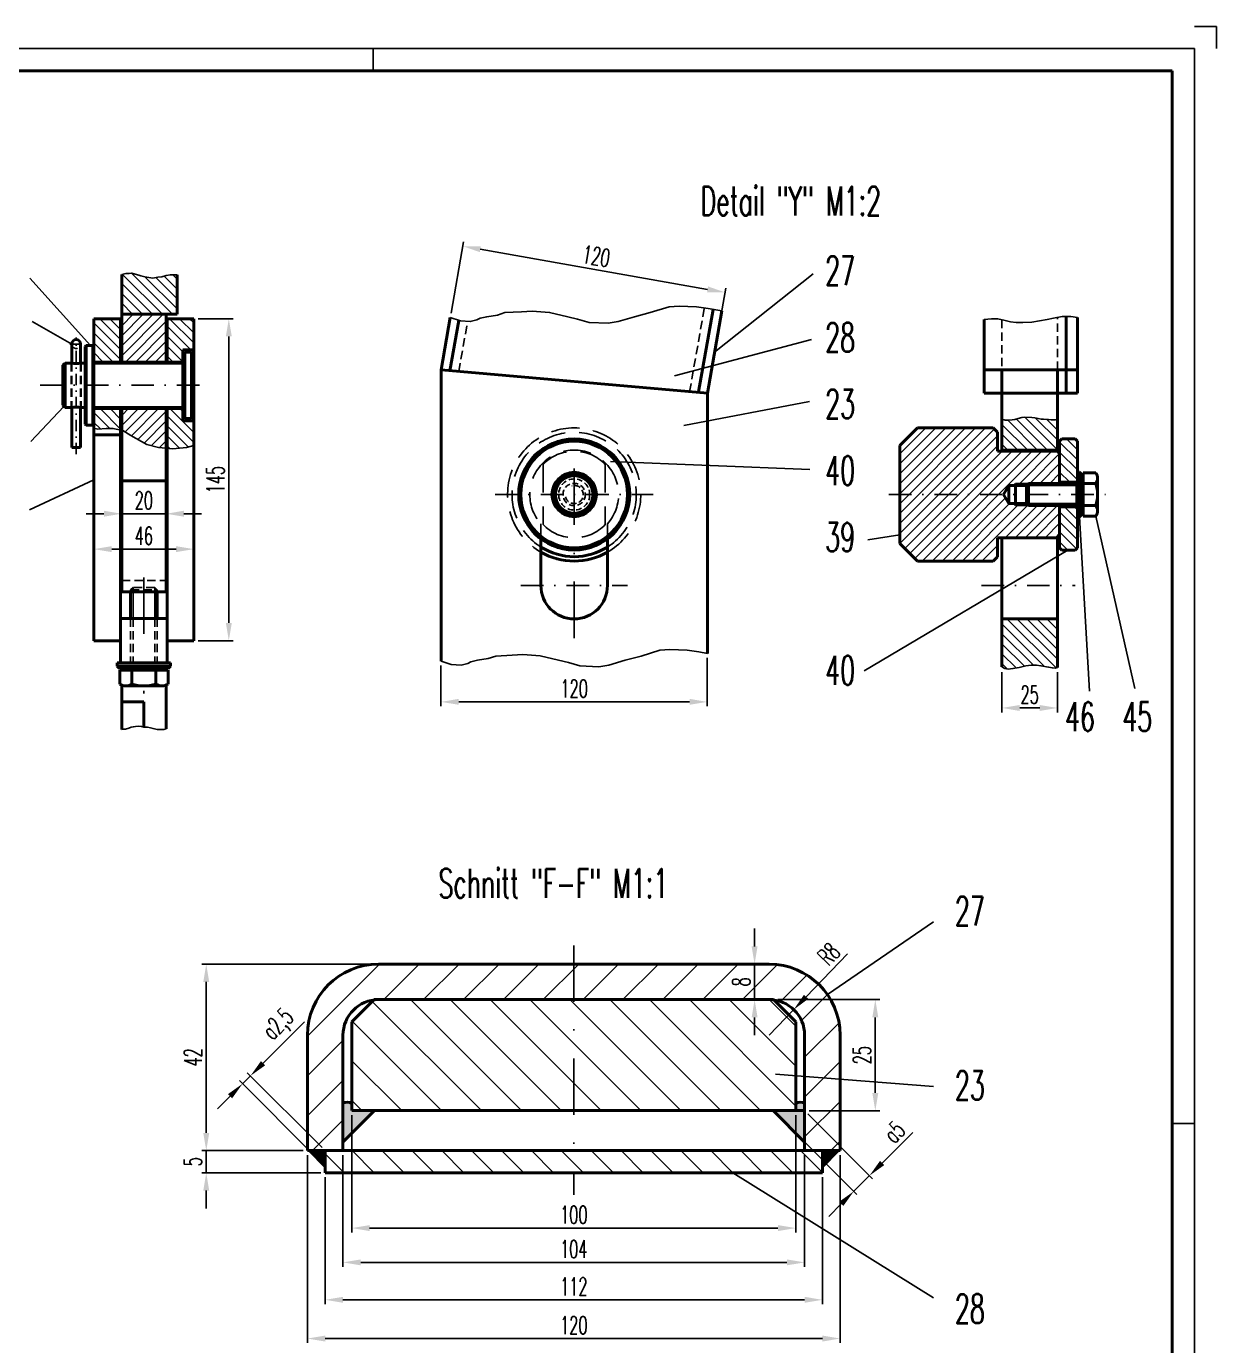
# Model space of a CAD drawing. Extents: x -2850 to -1661, y 5788 to 6629.
# Drawn here: x -1929.5 to -1661.4, y 6331.8 to 6628.8 of the extents above; entities that cross this region are included whole.
import ezdxf

# ---------------------------------------------------------------- set-up
doc = ezdxf.new("R2010")
doc.units = 0
doc.linetypes.add('STRICHPUNKT', pattern=[25.4, 12.7, -6.35, 0, -6.35])
doc.linetypes.add('VERDECKT', pattern=[9.525, 6.35, -3.175])
doc.layers.get('Defpoints').update_dxf_attribs({"linetype": 'CONTINUOUS'})
for name, color, linetype, lineweight in [('ACHSE', 150, 'STRICHPUNKT', 25), ('BEM', 6, 'CONTINUOUS', 25), ('SCHRAFFUR', 252, 'CONTINUOUS', 13), ('TEXT_7', 1, 'CONTINUOUS', 60), ('VERDECKT', 2, 'VERDECKT', 25), ('VOLL_03', 6, 'CONTINUOUS', 25), ('VOLL_05', 7, 'CONTINUOUS', 40)]:
    doc.layers.add(name, color=color, linetype=linetype, lineweight=lineweight)
doc.styles.add('ROMANS', font='romans.shx', dxfattribs={"width": 0.6, "height": 80})
doc.styles.get("Standard").update_dxf_attribs({"font": 'romans.shx', "width": 0.6})
doc.dimstyles.get("Standard").update_dxf_attribs({"dimtxt": 4, "dimasz": 4, "dimexe": 1, "dimexo": 1, "dimgap": 1, "dimtad": 1, "dimdsep": 46, "dimtxsty": 'Standard', "dimcen": 0, "dimclrd": 256, "dimclre": 256, "dimclrt": 256, "dimazin": 0, "dimtfac": 1, "dimtmove": 0, "dimatfit": 3, "dimfxl": 0, "dimtolj": 1, "dimtzin": 0, "dimarcsym": 0})
pattern_1 = [(135, (-15683.6946, -15811.967), (1.122532015, 1.122532015), [])]
pattern_2 = [(135, (11941.2243, -14185.7654), (-1.12253202, -1.12253202), [])]

# ---------------------------------------------------------------- blocks, each defined once
blk = doc.blocks.new('*D121')
at = {"layer": 'BEM', "lineweight": -2}
for p, q in [((-1709.74, 6483.44), (-1709.74, 6474.36)), ((-1697.24, 6483.44), (-1697.24, 6474.36)), ((-1701.24, 6475.36), (-1705.74, 6475.36))]:
    blk.add_line(p, q, dxfattribs=at)
at = {"layer": 'BEM'}
for points in [[(-1705.74, 6476.03), (-1705.74, 6474.69), (-1709.74, 6475.36)], [(-1701.24, 6476.03), (-1701.24, 6474.69), (-1697.24, 6475.36)]]:
    blk.add_solid(points, dxfattribs=at)
at = {"layer": 'Defpoints', "color": 0}
for p in [(-1709.74, 6484.44), (-1697.24, 6484.44), (-1709.74, 6475.36)]:
    blk.add_point(p, dxfattribs=at)
at = {"layer": 'BEM', "insert": (-1703.49, 6478.36), "char_height": 4, "attachment_point": 5}
blk.add_mtext('\\A1;25', dxfattribs=at)
blk = doc.blocks.new('*D116')
at = {"layer": 'BEM', "lineweight": -2}
for p, q in [((-1765.46, 6421.68), (-1765.46, 6425.68)), ((-1767.18, 6417.68), (-1764.46, 6417.68)), ((-1765.46, 6409.68), (-1765.46, 6417.68)), ((-1767.18, 6409.68), (-1764.46, 6409.68)), ((-1765.46, 6405.68), (-1765.46, 6401.68))]:
    blk.add_line(p, q, dxfattribs=at)
at = {"layer": 'BEM'}
for points in [[(-1766.13, 6421.68), (-1764.79, 6421.68), (-1765.46, 6417.68)], [(-1766.13, 6405.68), (-1764.79, 6405.68), (-1765.46, 6409.68)]]:
    blk.add_solid(points, dxfattribs=at)
at = {"layer": 'Defpoints', "color": 0}
for p in [(-1768.18, 6417.68), (-1765.46, 6417.68), (-1768.18, 6409.68)]:
    blk.add_point(p, dxfattribs=at)
at = {"layer": 'BEM', "insert": (-1768.46, 6413.68), "char_height": 4, "attachment_point": 5, "rotation": 90}
blk.add_mtext('\\A1;8', dxfattribs=at)
blk = doc.blocks.new('*D115')
at = {"layer": 'BEM', "lineweight": -2}
for p, q in [((-1760.19, 6409.68), (-1737.27, 6409.68)), ((-1738.27, 6388.68), (-1738.27, 6405.68)), ((-1753.19, 6384.68), (-1737.27, 6384.68))]:
    blk.add_line(p, q, dxfattribs=at)
at = {"layer": 'BEM'}
for points in [[(-1738.94, 6405.68), (-1737.6, 6405.68), (-1738.27, 6409.68)], [(-1738.94, 6388.68), (-1737.6, 6388.68), (-1738.27, 6384.68)]]:
    blk.add_solid(points, dxfattribs=at)
at = {"layer": 'Defpoints', "color": 0}
for p in [(-1761.19, 6409.68), (-1738.27, 6409.68), (-1754.19, 6384.68)]:
    blk.add_point(p, dxfattribs=at)
at = {"layer": 'BEM', "insert": (-1741.27, 6397.18), "char_height": 4, "attachment_point": 5, "rotation": 90}
blk.add_mtext('\\A1;25', dxfattribs=at)
blk = doc.blocks.new('*D114')
at = {"layer": 'BEM', "lineweight": -2}
for p, q in [((-1744.54, 6419.99), (-1753.86, 6410.32)), ((-1762.19, 6401.68), (-1756.64, 6407.44))]:
    blk.add_line(p, q, dxfattribs=at)
at = {"layer": 'BEM'}
blk.add_solid([(-1754.34, 6410.78), (-1753.38, 6409.86), (-1756.64, 6407.44)], dxfattribs=at)
at = {"layer": 'Defpoints', "color": 0}
for p in [(-1756.64, 6407.44), (-1762.19, 6401.68)]:
    blk.add_point(p, dxfattribs=at)
at = {"layer": 'BEM', "insert": (-1748.75, 6419.95), "char_height": 4, "attachment_point": 5, "rotation": 46.0473}
blk.add_mtext('\\A1;R8', dxfattribs=at)
blk = doc.blocks.new('*D113')
at = {"layer": 'BEM', "lineweight": -2}
for p, q in [((-1753.48, 6383.98), (-1738.87, 6369.36)), ((-1757.02, 6380.44), (-1742.4, 6365.82)), ((-1736.75, 6372.89), (-1729.84, 6379.8)), ((-1743.11, 6366.53), (-1739.57, 6370.06)), ((-1745.94, 6363.7), (-1748.77, 6360.87))]:
    blk.add_line(p, q, dxfattribs=at)
at = {"layer": 'BEM'}
for points in [[(-1737.22, 6373.36), (-1736.27, 6372.42), (-1739.57, 6370.06)], [(-1746.41, 6364.17), (-1745.47, 6363.23), (-1743.11, 6366.53)]]:
    blk.add_solid(points, dxfattribs=at)
at = {"layer": 'Defpoints', "color": 0}
for p in [(-1754.19, 6384.68), (-1757.73, 6381.15), (-1743.11, 6366.53)]:
    blk.add_point(p, dxfattribs=at)
at = {"layer": 'BEM', "insert": (-1734, 6379.88), "char_height": 4, "attachment_point": 5, "rotation": 45}
blk.add_mtext('\\A1;a5', dxfattribs=at)
blk = doc.blocks.new('*D161')
at = {"layer": 'BEM', "lineweight": -2}
for p, q in [((-1908.04, 6525.51), (-1908.04, 6518.09)), ((-1898.04, 6525.51), (-1898.04, 6518.09)), ((-1912.04, 6519.09), (-1916.04, 6519.09)), ((-1908.04, 6519.09), (-1898.04, 6519.09)), ((-1894.04, 6519.09), (-1890.04, 6519.09))]:
    blk.add_line(p, q, dxfattribs=at)
at = {"layer": 'BEM'}
for points in [[(-1912.04, 6519.76), (-1912.04, 6518.43), (-1908.04, 6519.09)], [(-1894.04, 6519.76), (-1894.04, 6518.43), (-1898.04, 6519.09)]]:
    blk.add_solid(points, dxfattribs=at)
at = {"layer": 'Defpoints', "color": 0}
for p in [(-1908.04, 6526.51), (-1898.04, 6526.51), (-1898.04, 6519.09)]:
    blk.add_point(p, dxfattribs=at)
at = {"layer": 'BEM', "insert": (-1903.04, 6522.09), "char_height": 4, "attachment_point": 5}
blk.add_mtext('\\A1;20', dxfattribs=at)
blk = doc.blocks.new('*D145')
at = {"layer": 'BEM', "lineweight": -2}
for p, q in [((-1914.29, 6508.17), (-1914.29, 6512.12)), ((-1891.79, 6508.17), (-1891.79, 6512.12)), ((-1895.79, 6511.12), (-1910.29, 6511.12))]:
    blk.add_line(p, q, dxfattribs=at)
at = {"layer": 'BEM'}
for points in [[(-1910.29, 6511.79), (-1910.29, 6510.45), (-1914.29, 6511.12)], [(-1895.79, 6511.79), (-1895.79, 6510.45), (-1891.79, 6511.12)]]:
    blk.add_solid(points, dxfattribs=at)
at = {"layer": 'Defpoints', "color": 0}
for p in [(-1914.29, 6511.12), (-1914.29, 6507.17), (-1891.79, 6507.17)]:
    blk.add_point(p, dxfattribs=at)
at = {"layer": 'BEM', "insert": (-1903.04, 6514.12), "char_height": 4, "attachment_point": 5}
blk.add_mtext('\\A1;46', dxfattribs=at)
blk = doc.blocks.new('*D144')
at = {"layer": 'BEM', "lineweight": -2}
for p, q in [((-1890.79, 6563.01), (-1882.91, 6563.01)), ((-1883.91, 6559.01), (-1883.91, 6494.51)), ((-1890.79, 6490.51), (-1882.91, 6490.51))]:
    blk.add_line(p, q, dxfattribs=at)
at = {"layer": 'BEM'}
for points in [[(-1884.57, 6559.01), (-1883.24, 6559.01), (-1883.91, 6563.01)], [(-1884.57, 6494.51), (-1883.24, 6494.51), (-1883.91, 6490.51)]]:
    blk.add_solid(points, dxfattribs=at)
at = {"layer": 'Defpoints', "color": 0}
for p in [(-1891.79, 6563.01), (-1891.79, 6490.51), (-1883.91, 6490.51)]:
    blk.add_point(p, dxfattribs=at)
at = {"layer": 'BEM', "insert": (-1886.91, 6526.76), "char_height": 4, "attachment_point": 5, "rotation": 90}
blk.add_mtext('\\A1;145', dxfattribs=at)
blk = doc.blocks.new('*D224')
at = {"layer": 'BEM', "lineweight": -2}
for p, q in [((-1888.99, 6379.68), (-1888.99, 6383.68)), ((-1867.19, 6375.68), (-1889.99, 6375.68)), ((-1888.99, 6375.68), (-1888.99, 6370.68)), ((-1863.19, 6370.68), (-1889.99, 6370.68)), ((-1888.99, 6366.68), (-1888.99, 6362.68))]:
    blk.add_line(p, q, dxfattribs=at)
at = {"layer": 'BEM'}
for points in [[(-1889.66, 6379.68), (-1888.32, 6379.68), (-1888.99, 6375.68)], [(-1889.66, 6366.68), (-1888.32, 6366.68), (-1888.99, 6370.68)]]:
    blk.add_solid(points, dxfattribs=at)
at = {"layer": 'Defpoints', "color": 0}
for p in [(-1866.19, 6375.68), (-1888.99, 6370.68), (-1862.19, 6370.68)]:
    blk.add_point(p, dxfattribs=at)
at = {"layer": 'BEM', "insert": (-1891.99, 6373.18), "char_height": 4, "attachment_point": 5, "rotation": 90}
blk.add_mtext('\\A1;5', dxfattribs=at)
blk = doc.blocks.new('*D223')
at = {"layer": 'BEM', "lineweight": -2}
for p, q in [((-1851.19, 6417.68), (-1889.99, 6417.68)), ((-1888.99, 6379.68), (-1888.99, 6413.68)), ((-1867.19, 6375.68), (-1889.99, 6375.68))]:
    blk.add_line(p, q, dxfattribs=at)
at = {"layer": 'BEM'}
for points in [[(-1889.66, 6413.68), (-1888.32, 6413.68), (-1888.99, 6417.68)], [(-1889.66, 6379.68), (-1888.32, 6379.68), (-1888.99, 6375.68)]]:
    blk.add_solid(points, dxfattribs=at)
at = {"layer": 'Defpoints', "color": 0}
for p in [(-1888.99, 6417.68), (-1850.19, 6417.68), (-1866.19, 6375.68)]:
    blk.add_point(p, dxfattribs=at)
at = {"layer": 'BEM', "insert": (-1891.99, 6396.68), "char_height": 4, "attachment_point": 5, "rotation": 90}
blk.add_mtext('\\A1;42', dxfattribs=at)
blk = doc.blocks.new('*D280')
at = {"layer": 'BEM', "lineweight": -2}
for p, q in [((-1876.2, 6395.35), (-1866.87, 6404.69)), ((-1880.8, 6390.76), (-1879.03, 6392.52)), ((-1862.9, 6376.39), (-1879.74, 6393.23)), ((-1864.67, 6374.62), (-1881.51, 6391.46)), ((-1883.63, 6387.93), (-1886.46, 6385.1))]:
    blk.add_line(p, q, dxfattribs=at)
at = {"layer": 'BEM'}
for points in [[(-1876.68, 6395.82), (-1875.73, 6394.88), (-1879.03, 6392.52)], [(-1884.1, 6388.4), (-1883.16, 6387.46), (-1880.8, 6390.76)]]:
    blk.add_solid(points, dxfattribs=at)
at = {"layer": 'Defpoints', "color": 0}
for p in [(-1879.03, 6392.52), (-1862.19, 6375.68), (-1863.96, 6373.91)]:
    blk.add_point(p, dxfattribs=at)
at = {"layer": 'BEM', "insert": (-1872.51, 6403.82), "char_height": 4, "attachment_point": 5, "rotation": 45}
blk.add_mtext('\\A1;a2,5', dxfattribs=at)
blk = doc.blocks.new('*D180')
at = {"layer": 'BEM', "lineweight": -2}
for p, q in [((-1833.85, 6564.24), (-1831.02, 6580.32)), ((-1827.25, 6578.64), (-1776.04, 6569.61)), ((-1774.76, 6553.83), (-1771.93, 6569.9))]:
    blk.add_line(p, q, dxfattribs=at)
at = {"layer": 'BEM'}
for points in [[(-1827.14, 6579.3), (-1827.37, 6577.99), (-1831.19, 6579.34)], [(-1775.93, 6570.27), (-1776.16, 6568.96), (-1772.1, 6568.92)]]:
    blk.add_solid(points, dxfattribs=at)
at = {"layer": 'Defpoints', "color": 0}
for p in [(-1772.1, 6568.92), (-1834.03, 6563.26), (-1774.94, 6552.84)]:
    blk.add_point(p, dxfattribs=at)
at = {"layer": 'BEM', "insert": (-1801.13, 6577.08), "char_height": 4, "attachment_point": 5, "rotation": 350}
blk.add_mtext('\\A1;120', dxfattribs=at)
blk = doc.blocks.new('*D179')
at = {"layer": 'BEM', "lineweight": -2}
for p, q in [((-1836.11, 6484.92), (-1836.11, 6475.73)), ((-1776.11, 6486.61), (-1776.11, 6475.73)), ((-1832.11, 6476.73), (-1780.11, 6476.73))]:
    blk.add_line(p, q, dxfattribs=at)
at = {"layer": 'BEM'}
for points in [[(-1832.11, 6477.4), (-1832.11, 6476.07), (-1836.11, 6476.73)], [(-1780.11, 6477.4), (-1780.11, 6476.07), (-1776.11, 6476.73)]]:
    blk.add_solid(points, dxfattribs=at)
at = {"layer": 'Defpoints', "color": 0}
for p in [(-1776.11, 6487.61), (-1836.11, 6485.92), (-1776.11, 6476.73)]:
    blk.add_point(p, dxfattribs=at)
at = {"layer": 'BEM', "insert": (-1806.11, 6479.73), "char_height": 4, "attachment_point": 5}
blk.add_mtext('\\A1;120', dxfattribs=at)
blk = doc.blocks.new('*D178')
at = {"layer": 'BEM', "lineweight": -2}
for p, q in [((-1858.19, 6374.68), (-1858.19, 6349.52)), ((-1754.19, 6374.68), (-1754.19, 6349.52)), ((-1854.19, 6350.52), (-1758.19, 6350.52))]:
    blk.add_line(p, q, dxfattribs=at)
at = {"layer": 'BEM'}
for points in [[(-1854.19, 6351.19), (-1854.19, 6349.86), (-1858.19, 6350.52)], [(-1758.19, 6351.19), (-1758.19, 6349.86), (-1754.19, 6350.52)]]:
    blk.add_solid(points, dxfattribs=at)
at = {"layer": 'Defpoints', "color": 0}
for p in [(-1858.19, 6375.68), (-1754.19, 6375.68), (-1754.19, 6350.52)]:
    blk.add_point(p, dxfattribs=at)
at = {"layer": 'BEM', "insert": (-1806.19, 6353.52), "char_height": 4, "attachment_point": 5}
blk.add_mtext('\\A1;104', dxfattribs=at)
blk = doc.blocks.new('*D177')
at = {"layer": 'BEM', "lineweight": -2}
for p, q in [((-1856.19, 6383.68), (-1856.19, 6357.24)), ((-1756.19, 6383.68), (-1756.19, 6357.24)), ((-1852.19, 6358.24), (-1760.19, 6358.24))]:
    blk.add_line(p, q, dxfattribs=at)
at = {"layer": 'BEM'}
for points in [[(-1852.19, 6358.91), (-1852.19, 6357.57), (-1856.19, 6358.24)], [(-1760.19, 6358.91), (-1760.19, 6357.57), (-1756.19, 6358.24)]]:
    blk.add_solid(points, dxfattribs=at)
at = {"layer": 'Defpoints', "color": 0}
for p in [(-1856.19, 6384.68), (-1756.19, 6384.68), (-1756.19, 6358.24)]:
    blk.add_point(p, dxfattribs=at)
at = {"layer": 'BEM', "insert": (-1806.19, 6361.24), "char_height": 4, "attachment_point": 5}
blk.add_mtext('\\A1;100', dxfattribs=at)
blk = doc.blocks.new('*D176')
at = {"layer": 'BEM', "lineweight": -2}
for p, q in [((-1866.19, 6374.68), (-1866.19, 6332.37)), ((-1746.19, 6374.68), (-1746.19, 6332.37)), ((-1862.19, 6333.37), (-1750.19, 6333.37))]:
    blk.add_line(p, q, dxfattribs=at)
at = {"layer": 'BEM'}
for points in [[(-1862.19, 6334.04), (-1862.19, 6332.7), (-1866.19, 6333.37)], [(-1750.19, 6334.04), (-1750.19, 6332.7), (-1746.19, 6333.37)]]:
    blk.add_solid(points, dxfattribs=at)
at = {"layer": 'Defpoints', "color": 0}
for p in [(-1866.19, 6375.68), (-1746.19, 6375.68), (-1746.19, 6333.37)]:
    blk.add_point(p, dxfattribs=at)
at = {"layer": 'BEM', "insert": (-1806.19, 6336.37), "char_height": 4, "attachment_point": 5}
blk.add_mtext('\\A1;120', dxfattribs=at)
blk = doc.blocks.new('*D175')
at = {"layer": 'BEM', "lineweight": -2}
for p, q in [((-1862.19, 6369.68), (-1862.19, 6341.09)), ((-1750.19, 6369.68), (-1750.19, 6341.09)), ((-1858.19, 6342.09), (-1754.19, 6342.09))]:
    blk.add_line(p, q, dxfattribs=at)
at = {"layer": 'BEM'}
for points in [[(-1858.19, 6342.76), (-1858.19, 6341.43), (-1862.19, 6342.09)], [(-1754.19, 6342.76), (-1754.19, 6341.43), (-1750.19, 6342.09)]]:
    blk.add_solid(points, dxfattribs=at)
at = {"layer": 'Defpoints', "color": 0}
for p in [(-1862.19, 6370.68), (-1750.19, 6370.68), (-1750.19, 6342.09)]:
    blk.add_point(p, dxfattribs=at)
at = {"layer": 'BEM', "insert": (-1806.19, 6345.09), "char_height": 4, "attachment_point": 5}
blk.add_mtext('\\A1;112', dxfattribs=at)

msp = doc.modelspace()

# ---------------------------------------------------------------- hatches: boundary and pattern name
at = {"layer": 'SCHRAFFUR'}
h = msp.add_hatch(dxfattribs=at)
h.set_pattern_fill('ANSI31', color=256, scale=0.5, angle=90, style=0)
h.set_pattern_definition([(135, (579.5809, 2258.1034), (-1.122532, -1.122532), [])])
h.paths.add_polyline_path([(-1908.0415, 6572.9406), (-1907.1049, 6573.1864), (-1906.348, 6573.1864), (-1905.7804, 6573.2944), (-1905.0232, 6573.0241), (-1904.1582, 6572.835), (-1903.6987, 6572.6457), (-1902.8336, 6572.4566), (-1901.0493, 6572.1593), (-1899.9137, 6572.3484), (-1898.9676, 6572.4295), (-1898.0214, 6572.7268), (-1897.0751, 6572.916), (-1896.3992, 6572.916), (-1895.5415, 6572.8771), (-1895.5415, 6564.0081), (-1908.0415, 6564.0081)])
h = msp.add_hatch(dxfattribs=at)
h.set_pattern_fill('ANSI31', color=256, scale=0.5, angle=90, style=0)
h.set_pattern_definition(pattern_2)
h.paths.add_polyline_path([(-1908.2915, 6563.0081), (-1914.2915, 6563.0081), (-1914.2915, 6553.2581), (-1908.2915, 6553.2581)])
h.paths.add_polyline_path([(-1908.2915, 6542.7581), (-1914.2915, 6542.7581), (-1914.2915, 6538.381), (-1913.3846, 6538.1219), (-1911.5416, 6538.3145), (-1910.0014, 6538.3145), (-1908.2915, 6537.9511)])
h = msp.add_hatch(dxfattribs=at)
h.set_pattern_fill('ANSI31', color=256, scale=0.5, style=0)
h.set_pattern_definition([(45, (11941.2243, -14185.7654), (-1.12253202, 1.12253202), [])])
h.paths.add_polyline_path([(-1903.0415, 6564.0081), (-1908.0415, 6564.0081), (-1908.0415, 6553.2581), (-1903.0415, 6553.2581)])
h.paths.add_polyline_path([(-1898.0415, 6564.0081), (-1903.0415, 6564.0081), (-1903.0415, 6553.2581), (-1898.0415, 6553.2581)])
h.paths.add_polyline_path([(-1903.0415, 6542.7581), (-1908.0415, 6542.7581), (-1908.0415, 6537.898), (-1907.8009, 6537.8468), (-1905.9579, 6536.6918), (-1903.0415, 6535.0191)])
h.paths.add_polyline_path([(-1898.0415, 6542.7581), (-1903.0415, 6542.7581), (-1903.0415, 6535.0191), (-1902.4097, 6534.6567), (-1899.7141, 6533.9966), (-1898.0415, 6533.838)])
h = msp.add_hatch(dxfattribs=at)
h.set_pattern_fill('ANSI31', color=256, scale=0.5, angle=90, style=0)
h.set_pattern_definition(pattern_2)
h.paths.add_polyline_path([(-1891.7915, 6563.0081), (-1897.7915, 6563.0081), (-1897.7915, 6553.2581), (-1894.2915, 6553.2581), (-1894.2915, 6556.0081), (-1891.7915, 6556.0081)])
h.paths.add_polyline_path([(-1891.7915, 6540.0081), (-1894.2915, 6540.0081), (-1894.2915, 6542.7581), (-1897.7915, 6542.7581), (-1897.7915, 6536.8278), (-1891.7915, 6536.8278)])
h.paths.add_polyline_path([(-1891.7915, 6536.8278), (-1897.7915, 6536.8278), (-1897.7915, 6533.8143), (-1896.5235, 6533.6941), (-1893.4428, 6533.9692), (-1891.7915, 6534.4436)])
h = msp.add_hatch(dxfattribs=at)
h.set_pattern_fill('ANSI31', color=256, scale=0.5, style=0)
h.set_pattern_definition([(45, (50, 2042.6136), (-1.122532, 1.122532), [])])
h.paths.add_polyline_path([(-1696.7434, 6532.6724), (-1697.2434, 6533.1724), (-1710.7434, 6533.1724), (-1710.7434, 6537.4224), (-1711.7434, 6538.4224), (-1728.7434, 6538.4224), (-1732.7434, 6534.4224), (-1732.7434, 6523.4224), (-1709.3959, 6523.4224), (-1708.1701, 6525.4624), (-1706.6701, 6525.4624), (-1706.6701, 6525.9224), (-1703.7834, 6525.9224), (-1696.7434, 6525.9224)])
h.paths.add_polyline_path([(-1696.7434, 6520.9224), (-1703.7834, 6520.9224), (-1706.6701, 6520.9224), (-1706.6701, 6521.3824), (-1708.1701, 6521.3824), (-1709.3959, 6523.4224), (-1732.7434, 6523.4224), (-1732.7434, 6512.4224), (-1728.7434, 6508.4224), (-1711.7434, 6508.4224), (-1710.7434, 6509.4224), (-1710.7434, 6513.6724), (-1697.2434, 6513.6724), (-1696.7434, 6514.1724)])
h = msp.add_hatch(dxfattribs=at)
h.set_pattern_fill('ANSI31', color=256, scale=0.5, style=0)
h.set_pattern_definition(pattern_1)
h.paths.add_polyline_path([(-1706.0626, 6540.5371), (-1706.8537, 6540.3081), (-1707.4369, 6540.2457), (-1708.457, 6540.1624), (-1708.9776, 6540.1624), (-1709.7434, 6540.3831), (-1709.7434, 6533.4224), (-1697.2434, 6533.4224), (-1697.2434, 6540.3762), (-1697.7546, 6540.2248), (-1698.6292, 6540.2248), (-1699.2746, 6540.3081), (-1700.3782, 6540.3706), (-1700.8779, 6540.3706), (-1701.5442, 6540.5164), (-1702.3353, 6540.6621), (-1703.0016, 6540.7452), (-1704.6049, 6540.8078), (-1705.2506, 6540.7452)])
h.paths.add_polyline_path([(-1709.7434, 6495.4224), (-1709.7434, 6484.6142), (-1709.1102, 6484.2761), (-1708.3595, 6484.1228), (-1707.287, 6484.2301), (-1705.8926, 6484.5059), (-1704.3911, 6484.8275), (-1703.15, 6484.9807), (-1701.9242, 6484.9807), (-1700.959, 6484.8735), (-1699.2429, 6484.5519), (-1698.3849, 6484.3834), (-1697.7413, 6484.3374), (-1697.2434, 6484.444), (-1697.2434, 6495.4224)])
h = msp.add_hatch(dxfattribs=at)
h.set_pattern_fill('ANSI31', color=256, scale=0.5, style=0)
h.set_pattern_definition(pattern_1)
h.paths.add_polyline_path([(-1692.7434, 6526.1724), (-1696.7434, 6526.1724), (-1696.7434, 6535.4224), (-1696.2434, 6535.9224), (-1693.2434, 6535.9224), (-1692.7434, 6535.4224)])
h.paths.add_polyline_path([(-1692.7434, 6511.4224), (-1693.2434, 6510.9224), (-1696.2434, 6510.9224), (-1696.7434, 6511.4224), (-1696.7434, 6520.6724), (-1692.7434, 6520.6724), (-1692.7434, 6518.4224)])
h = msp.add_hatch(dxfattribs=at)
h.set_pattern_fill('ANSI31', color=256, scale=2, style=0)
h.set_pattern_definition([(45, (120.6685, 2048.272), (-4.490128, 4.490128), [])])
h.paths.add_polyline_path([(-1866.1919, 6375.6826), (-1858.1919, 6375.6826), (-1858.1919, 6401.6826, -0.3753672), (-1851.2641, 6409.6104), (-1851.1919, 6409.6826), (-1806.1919, 6409.6826), (-1806.1919, 6417.6826), (-1850.1919, 6417.6826, 0.41421356), (-1866.1919, 6401.6826)])
h.paths.add_polyline_path([(-1761.1919, 6409.6826), (-1761.1197, 6409.6104, -0.3753672), (-1754.1919, 6401.6826), (-1754.1919, 6375.6826), (-1746.1919, 6375.6826), (-1746.1919, 6401.6826, 0.41421356), (-1762.1919, 6417.6826), (-1806.1919, 6417.6826), (-1806.1919, 6409.6826)])
h = msp.add_hatch(dxfattribs=at)
h.set_pattern_fill('ANSI31', color=256, scale=2, angle=90, style=0)
h.set_pattern_definition([(135, (120.6685, 2048.272), (-4.490128, -4.490128), [])])
h.paths.add_polyline_path([(-1850.1919, 6409.6826, 0.03361918), (-1851.2641, 6409.6104), (-1856.1919, 6404.6826), (-1856.1919, 6384.6826), (-1806.1919, 6384.6826), (-1806.1919, 6409.6826)])
h.paths.add_polyline_path([(-1756.1919, 6384.6826), (-1756.1919, 6404.6826), (-1761.1197, 6409.6104, 0.03361918), (-1762.1919, 6409.6826), (-1806.1919, 6409.6826), (-1806.1919, 6384.6826)])
for points in [[(-1851.1208, 6384.6826), (-1856.1919, 6384.6826), (-1856.1919, 6386.3095, 0.24486524), (-1858.1919, 6386.3473), (-1858.1919, 6377.6116)], [(-1754.1919, 6386.3473, 0.24486524), (-1756.1919, 6386.3095), (-1756.1919, 6384.6826), (-1761.263, 6384.6826), (-1754.1919, 6377.6116)], [(-1862.1919, 6372.1471), (-1862.1919, 6375.6826), (-1865.7274, 6375.6826)], [(-1750.1919, 6375.6826), (-1750.1919, 6372.1471), (-1746.6564, 6375.6826)]]:
    msp.add_hatch(color=256, dxfattribs=at).paths.add_polyline_path(points)
h = msp.add_hatch(dxfattribs=at)
h.set_pattern_fill('ANSI31', color=256, scale=1.5, angle=90, style=0)
h.set_pattern_definition([(135, (120.6685, 2048.272), (-3.367596, -3.367596), [])])
h.paths.add_polyline_path([(-1806.1919, 6370.6826), (-1806.1919, 6375.6826), (-1862.1919, 6375.6826), (-1862.1919, 6370.6826)])
h.paths.add_polyline_path([(-1750.1919, 6370.6826), (-1750.1919, 6375.6826), (-1806.1919, 6375.6826), (-1806.1919, 6370.6826)])

# ---------------------------------------------------------------- linework, layer by layer
at = {"layer": 'ACHSE', "ltscale": 0.2}
for p, q in [((-1919.7031, 6557.3065), (-1916.8799, 6557.3065)), ((-1918.2915, 6532.4903), (-1918.2915, 6558.8102))]:
    msp.add_line(p, q, dxfattribs=at)
at = {"layer": 'ACHSE', "ltscale": 0.4}
for p, q in [((-1926.369, 6548.0081), (-1888.8089, 6548.0081)), ((-1823.9038, 6523.4224), (-1788.3069, 6523.4224)), ((-1735.1896, 6523.4224), (-1685.064, 6523.4224)), ((-1818.0917, 6502.9224), (-1794.119, 6502.9224)), ((-1714.3424, 6502.9224), (-1693.2151, 6502.9224))]:
    msp.add_line(p, q, dxfattribs=at)
at = {"layer": 'ACHSE'}
for p, q in [((-1806.1053, 6491.1012), (-1806.1053, 6541.9442)), ((-1903.0415, 6504.7527), (-1903.0415, 6478.6319)), ((-1806.1919, 6421.9071), (-1806.1919, 6365.7528))]:
    msp.add_line(p, q, dxfattribs=at)
at = {"layer": 'BEM'}
for p, q in [((-1915.0415, 6557.0081), (-1928.7559, 6572.1165)), ((-1774.4714, 6555.484), (-1752.2488, 6573.0848)), ((-1919.2915, 6557.3065), (-1928.1807, 6562.3471)), ((-1783.4832, 6550.166), (-1752.6266, 6558.3513)), ((-1781.4016, 6538.969), (-1753.0721, 6544.3907)), ((-1928.5193, 6535.379), (-1921.0415, 6543.2581)), ((-1797.9118, 6530.8331), (-1753.0032, 6529.0166)), ((-1914.2915, 6526.7581), (-1928.821, 6519.9673)), ((-1703.7834, 6525.9224), (-1706.6701, 6525.9224)), ((-1703.7834, 6520.9224), (-1706.6701, 6520.9224)), ((-1692.2434, 6518.4224), (-1690.0153, 6479.1271)), ((-1688.5831, 6518.5149), (-1679.8368, 6479.7331)), ((-1739.9291, 6513.2069), (-1732.7434, 6514.3103)), ((-1694.9183, 6510.9224), (-1740.7745, 6483.7317)), ((-1905.4895, 6501.5081), (-1905.4895, 6495.5081)), ((-1900.5935, 6501.5081), (-1900.5935, 6495.5081)), ((-1749.0673, 6410.8339), (-1725.1881, 6427.1645)), ((-1760.748, 6392.8707), (-1725.1881, 6390.1014)), ((-1770.3378, 6370.6826), (-1725.1881, 6342.5465))]:
    msp.add_line(p, q, dxfattribs=at)
for points in [[(-1908.0415, 6572.9406), (-1907.1049, 6573.1864), (-1906.348, 6573.1864), (-1905.7804, 6573.2944), (-1905.0232, 6573.0241), (-1904.1582, 6572.835), (-1903.6987, 6572.6457), (-1902.8336, 6572.4566), (-1901.0493, 6572.1593), (-1899.9137, 6572.3484), (-1898.9676, 6572.4295), (-1898.0214, 6572.7268), (-1897.0751, 6572.916), (-1896.3992, 6572.916), (-1895.5415, 6572.8771)], [(-1914.2915, 6538.381), (-1913.3846, 6538.1219), (-1911.5416, 6538.3145), (-1910.0014, 6538.3145), (-1907.8009, 6537.8468), (-1905.9579, 6536.6918), (-1902.4097, 6534.6567), (-1899.7141, 6533.9966), (-1896.5235, 6533.6941), (-1893.4428, 6533.9692), (-1891.7915, 6534.4436)], [(-1898.0415, 6470.661), (-1898.5577, 6470.5031), (-1899.0267, 6470.5031), (-1900.0317, 6470.5318), (-1900.9699, 6470.704), (-1901.5346, 6470.8668), (-1902.2431, 6471.0677), (-1903.0415, 6471.0677), (-1903.6119, 6471.2019), (-1904.282, 6471.2401), (-1904.952, 6471.1732), (-1905.3925, 6471.1445), (-1905.9286, 6471.0103), (-1906.4647, 6470.8381), (-1907.2016, 6470.6084), (-1907.6325, 6470.5988), (-1908.0415, 6470.513)]]:
    msp.add_lwpolyline(points, dxfattribs=at)
at = {"layer": 'VERDECKT', "ltscale": 0.3}
for p, q in [((-1780.1053, 6546.5676), (-1776.7772, 6565.4422)), ((-1832.1053, 6551.117), (-1830.1171, 6562.3931)), ((-1709.7434, 6562.7877), (-1709.7434, 6551.467)), ((-1697.2434, 6551.467), (-1697.2434, 6563.296)), ((-1919.4165, 6553.0081), (-1919.4165, 6543.0081)), ((-1919.2915, 6553.0081), (-1919.2915, 6543.0081)), ((-1917.2915, 6553.0081), (-1917.2915, 6543.0081)), ((-1917.1665, 6553.0081), (-1917.1665, 6543.0081)), ((-1908.0415, 6504.0881), (-1898.0415, 6504.0881)), ((-1906.0415, 6501.9394), (-1905.4895, 6502.4914)), ((-1900.5935, 6502.4914), (-1905.4895, 6502.4914)), ((-1905.4895, 6502.4914), (-1905.4895, 6501.5081)), ((-1900.0415, 6501.9394), (-1900.5935, 6502.4914)), ((-1900.5935, 6502.4914), (-1900.5935, 6501.5081)), ((-1906.0415, 6501.9394), (-1900.0415, 6501.9394)), ((-1906.0415, 6501.9394), (-1906.0415, 6501.5081)), ((-1900.0415, 6501.9394), (-1900.0415, 6501.5081)), ((-1906.0415, 6495.5081), (-1906.0415, 6485.5081)), ((-1905.4895, 6495.5081), (-1905.4895, 6485.6145)), ((-1900.5935, 6495.5081), (-1900.5935, 6485.6145)), ((-1900.0415, 6495.5081), (-1900.0415, 6485.5081)), ((-1900.0415, 6485.6145), (-1906.0415, 6485.6145))]:
    msp.add_line(p, q, dxfattribs=at)
at = {"layer": 'VERDECKT'}
for p, q in [((-1813.1053, 6530.2093), (-1813.1053, 6516.6354)), ((-1799.1053, 6530.2093), (-1799.1053, 6516.6354)), ((-1813.6053, 6516.808), (-1813.6053, 6513.4224)), ((-1798.6053, 6516.808), (-1798.6053, 6513.4224))]:
    msp.add_line(p, q, dxfattribs=at)
at = {"layer": 'VERDECKT', "ltscale": 0.2}
for radius in [3.5, 2.5]:
    msp.add_circle((-1806.1053, 6523.4224), radius, dxfattribs=at)
at = {"layer": 'VERDECKT', "ltscale": 0.3}
msp.add_arc((-1918.2915, 6557.3065), 1, 180, 0, dxfattribs=at)
at = {"layer": 'VERDECKT'}
for radius, start, end in [(15, 300, 240), (14, 302.392365, 237.607635), (10, 318.590378, 221.409622), (9.75, 44.114619, 135.885381), (9.75, 224.114619, 315.885381)]:
    msp.add_arc((-1806.1053, 6523.4224), radius, start, end, dxfattribs=at)
at = {"layer": 'VERDECKT', "ltscale": 0.2}
msp.add_arc((-1806.1053, 6523.4224), 2.04, 195, 105, dxfattribs=at)
at = {"layer": 'VOLL_03', "ltscale": 0.8}
for p, q in [((-1661.3783, 6628.8285), (-1666.3783, 6628.8285)), ((-1661.3783, 6628.8285), (-1661.3783, 6623.8285)), ((-1666.3783, 6623.8285), (-2845.3783, 6623.8285)), ((-1666.3783, 6623.8285), (-1666.3783, 5792.8285)), ((-1712.0589, 6562.9913), (-1713.7434, 6562.8543)), ((-1710.6644, 6562.9913), (-1712.0589, 6562.9913)), ((-1709.0084, 6562.6252), (-1710.6644, 6562.9913)), ((-1707.7882, 6562.3115), (-1709.0084, 6562.6252)), ((-1706.568, 6562.1895), (-1707.7882, 6562.3115)), ((-1705.0513, 6562.1373), (-1706.568, 6562.1895)), ((-1702.977, 6562.2068), (-1705.0513, 6562.1373)), ((-1699.5605, 6562.8169), (-1702.977, 6562.2068)), ((-1698.0962, 6563.1133), (-1699.5605, 6562.8169)), ((-1696.1437, 6563.5316), (-1698.0962, 6563.1133)), ((-1695.2198, 6563.5316), (-1696.1437, 6563.5316)), ((-1694.1913, 6563.4792), (-1695.2198, 6563.5316)), ((-1692.7434, 6563.2597), (-1694.1913, 6563.4792))]:
    msp.add_line(p, q, dxfattribs=at)
at = {"layer": 'VOLL_03'}
for p, q in [((-1851.3783, 6623.8285), (-1851.3783, 6618.8285)), ((-1704.2434, 6525.4624), (-1692.8496, 6525.4624)), ((-1692.8496, 6525.4624), (-1692.7434, 6525.518)), ((-1704.2434, 6521.3824), (-1692.8496, 6521.3824)), ((-1692.8496, 6521.3824), (-1692.7434, 6521.3268)), ((-1905.4895, 6485.6145), (-1905.5452, 6485.5081)), ((-1900.5935, 6485.6145), (-1900.5379, 6485.5081)), ((-1671.3783, 6381.8285), (-1666.3783, 6381.8285))]:
    msp.add_line(p, q, dxfattribs=at)
at = {"layer": 'VOLL_03', "ltscale": 0.8}
for points in [[(-1834.026, 6563.2597), (-1831.737, 6562.5088), (-1829.5056, 6562.3495), (-1828.018, 6562.7213), (-1827.2742, 6563.0931), (-1825.7866, 6563.4651), (-1823.396, 6563.8369), (-1821.6958, 6564.3681), (-1817.9768, 6564.5805), (-1815.586, 6564.7399), (-1811.6544, 6564.4212), (-1807.5636, 6563.4651), (-1805.3322, 6562.9338), (-1802.729, 6562.1902), (-1798.4788, 6561.9777), (-1796.1996, 6562.3611), (-1792.5284, 6563.4651), (-1788.9686, 6564.3681), (-1784.7184, 6565.6962), (-1782.487, 6565.8555), (-1778.5554, 6565.6962), (-1775.9523, 6565.3244), (-1772.8375, 6564.7504)], [(-1697.2434, 6540.3762), (-1697.7546, 6540.2248), (-1698.6292, 6540.2248), (-1699.2746, 6540.3081), (-1700.3782, 6540.3706), (-1700.8779, 6540.3706), (-1701.5442, 6540.5164), (-1702.3353, 6540.6621), (-1703.0016, 6540.7452), (-1704.6049, 6540.8078), (-1705.2506, 6540.7452), (-1706.0626, 6540.5371), (-1706.8537, 6540.3081), (-1707.4369, 6540.2457), (-1708.457, 6540.1624), (-1708.9776, 6540.1624), (-1709.7434, 6540.3831)], [(-1836.1053, 6485.9198), (-1833.8164, 6485.1689), (-1831.585, 6485.0096), (-1830.0974, 6485.3814), (-1829.3536, 6485.7532), (-1827.866, 6486.1252), (-1825.4753, 6486.497), (-1823.7752, 6487.0282), (-1820.0562, 6487.2407), (-1817.6653, 6487.4), (-1813.7338, 6487.0813), (-1809.643, 6486.1252), (-1807.4116, 6485.5939), (-1804.8084, 6484.8503), (-1800.5582, 6484.6378), (-1798.279, 6485.0212), (-1794.6078, 6486.1252), (-1791.048, 6487.0282), (-1786.7978, 6488.3563), (-1784.5664, 6488.5156), (-1780.6348, 6488.3563), (-1778.0316, 6487.9845), (-1776.1053, 6487.6295)], [(-1697.2434, 6484.444), (-1697.7413, 6484.3374), (-1698.3849, 6484.3834), (-1699.2429, 6484.5519), (-1700.959, 6484.8735), (-1701.9242, 6484.9807), (-1703.15, 6484.9807), (-1704.3911, 6484.8275), (-1705.8926, 6484.5059), (-1707.287, 6484.2301), (-1708.3595, 6484.1228), (-1709.1102, 6484.2761), (-1709.7434, 6484.6142)]]:
    msp.add_lwpolyline(points, dxfattribs=at)
at = {"layer": 'VOLL_05', "ltscale": 0.8}
for q in [(-2840.3783, 6618.8285), (-1671.3783, 5797.8285)]:
    msp.add_line((-1671.3783, 6618.8285), q, dxfattribs=at)
at = {"layer": 'VOLL_05'}
for p, q in [((-1908.0415, 6572.9406), (-1908.0415, 6553.0081)), ((-1895.5415, 6572.8771), (-1895.5415, 6564.0081)), ((-1778.075, 6546.5649), (-1774.8045, 6565.1129)), ((-1914.2915, 6563.0081), (-1914.2915, 6490.5081)), ((-1914.2915, 6563.0081), (-1908.2915, 6563.0081)), ((-1908.2915, 6563.0081), (-1908.2915, 6553.0081)), ((-1908.0415, 6564.0081), (-1895.5415, 6564.0081)), ((-1898.0415, 6564.0081), (-1898.0415, 6553.0081)), ((-1897.7915, 6563.0081), (-1891.7915, 6563.0081)), ((-1897.7915, 6563.0081), (-1897.7915, 6553.0081)), ((-1891.7915, 6563.0081), (-1891.7915, 6490.5081)), ((-1836.1053, 6551.467), (-1834.026, 6563.2597)), ((-1834.1053, 6551.292), (-1832.1062, 6562.6299)), ((-1776.1053, 6546.2176), (-1772.8375, 6564.7504)), ((-1713.7434, 6562.8543), (-1713.7434, 6546.2176)), ((-1695.2434, 6563.5316), (-1695.2434, 6546.2176)), ((-1692.7434, 6563.2597), (-1692.7434, 6546.2176)), ((-1919.2915, 6553.0081), (-1919.2915, 6557.3065)), ((-1917.2915, 6553.0081), (-1917.2915, 6557.3065)), ((-1916.0415, 6557.0081), (-1916.2915, 6556.7581)), ((-1916.2915, 6556.7581), (-1916.2915, 6539.2581)), ((-1916.0415, 6557.0081), (-1916.0415, 6539.0081)), ((-1916.0415, 6557.0081), (-1914.5415, 6557.0081)), ((-1916.0415, 6557.0081), (-1915.0415, 6557.0081)), ((-1914.5415, 6557.0081), (-1914.5415, 6539.0081)), ((-1914.5415, 6557.0081), (-1914.2915, 6556.7581)), ((-1894.2915, 6556.0081), (-1894.2915, 6540.0081)), ((-1894.2915, 6556.0081), (-1891.7915, 6556.0081)), ((-1920.7915, 6553.0081), (-1921.2915, 6552.5081)), ((-1920.7915, 6553.0081), (-1920.7915, 6543.0081)), ((-1920.7915, 6553.0081), (-1919.2915, 6553.0081)), ((-1917.2915, 6553.0081), (-1916.2915, 6553.0081)), ((-1914.2915, 6553.2581), (-1908.2915, 6553.2581)), ((-1914.2915, 6553.0081), (-1894.2915, 6553.0081)), ((-1908.0415, 6553.2581), (-1898.0415, 6553.2581)), ((-1897.7915, 6553.2581), (-1894.2915, 6553.2581)), ((-1893.7915, 6555.5081), (-1894.2915, 6555.0081)), ((-1893.7915, 6555.5081), (-1893.7915, 6540.5081)), ((-1893.7915, 6555.5081), (-1892.2915, 6555.5081)), ((-1892.2915, 6555.5081), (-1892.2915, 6540.5081)), ((-1892.2915, 6555.5081), (-1891.7915, 6555.0081)), ((-1921.2915, 6552.5081), (-1921.2915, 6543.5081)), ((-1836.1053, 6485.9198), (-1836.1053, 6551.467)), ((-1836.1053, 6551.467), (-1776.1053, 6546.2176)), ((-1713.7434, 6551.467), (-1692.7434, 6551.467)), ((-1709.7434, 6551.467), (-1709.7434, 6533.1724)), ((-1697.2434, 6551.467), (-1697.2434, 6533.1724)), ((-1776.1053, 6487.6295), (-1776.1053, 6546.2176)), ((-1713.7434, 6546.2176), (-1692.7434, 6546.2176)), ((-1921.2915, 6543.5081), (-1920.7915, 6543.0081)), ((-1920.7915, 6543.0081), (-1919.2915, 6543.0081)), ((-1919.2915, 6543.0081), (-1919.2915, 6534.0129)), ((-1917.2915, 6543.0081), (-1916.2915, 6543.0081)), ((-1917.2915, 6543.0081), (-1917.2915, 6534.0129)), ((-1914.2915, 6543.0081), (-1894.2915, 6543.0081)), ((-1914.2915, 6542.7581), (-1908.2915, 6542.7581)), ((-1908.2915, 6543.0081), (-1908.2915, 6485.5081)), ((-1908.0415, 6543.0081), (-1908.0415, 6501.5081)), ((-1908.0415, 6542.7581), (-1898.0415, 6542.7581)), ((-1898.0415, 6543.0081), (-1898.0415, 6501.5081)), ((-1897.7915, 6543.0081), (-1897.7915, 6485.5081)), ((-1897.7915, 6542.7581), (-1894.2915, 6542.7581)), ((-1916.0415, 6539.0081), (-1916.2915, 6539.2581)), ((-1916.0415, 6539.0081), (-1915.0415, 6539.0081)), ((-1916.0415, 6539.0081), (-1914.5415, 6539.0081)), ((-1914.5415, 6539.0081), (-1914.2915, 6539.2581)), ((-1894.2915, 6541.0081), (-1893.7915, 6540.5081)), ((-1894.2915, 6540.0081), (-1891.7915, 6540.0081)), ((-1893.7915, 6540.5081), (-1892.2915, 6540.5081)), ((-1892.2915, 6540.5081), (-1891.7915, 6541.0081)), ((-1728.7434, 6538.4224), (-1732.7434, 6534.4224)), ((-1728.7434, 6538.4224), (-1711.7434, 6538.4224)), ((-1711.7434, 6538.4224), (-1710.7434, 6537.4224)), ((-1914.2915, 6536.8278), (-1908.2915, 6536.8278)), ((-1710.7434, 6537.4224), (-1710.7434, 6533.1724)), ((-1696.2434, 6535.9224), (-1696.7434, 6535.4224)), ((-1696.7434, 6535.4224), (-1696.7434, 6525.9224)), ((-1696.2434, 6535.9224), (-1693.2434, 6535.9224)), ((-1693.2434, 6535.9224), (-1692.7434, 6535.4224)), ((-1692.7434, 6535.4224), (-1692.7434, 6511.4224)), ((-1917.2915, 6534.0129), (-1919.2915, 6534.0129)), ((-1732.7434, 6534.4224), (-1732.7434, 6512.4224)), ((-1710.7434, 6533.1724), (-1697.2434, 6533.1724)), ((-1709.7434, 6533.4224), (-1697.2434, 6533.4224)), ((-1697.2434, 6533.1724), (-1696.7434, 6532.6724)), ((-1898.0415, 6526.5081), (-1908.0415, 6526.5081)), ((-1810.3553, 6525.8761), (-1806.1053, 6528.3299)), ((-1801.8553, 6525.8761), (-1806.1053, 6528.3299)), ((-1696.7434, 6526.1724), (-1692.7434, 6526.1724)), ((-1692.7434, 6528.4224), (-1692.2434, 6528.4224)), ((-1692.7434, 6528.4224), (-1692.7434, 6518.4224)), ((-1692.2434, 6528.4224), (-1691.7434, 6527.9224)), ((-1692.2434, 6518.4224), (-1692.2434, 6528.4224)), ((-1691.7434, 6527.9224), (-1691.7434, 6518.9224)), ((-1691.7434, 6526.9224), (-1691.7434, 6519.9224)), ((-1691.7434, 6526.9224), (-1691.4246, 6526.9224)), ((-1691.4246, 6528.3299), (-1688.5831, 6528.3299)), ((-1691.4246, 6527.3005), (-1691.4246, 6528.3299)), ((-1691.4246, 6528.0412), (-1691.4246, 6518.5149)), ((-1688.2212, 6527.103), (-1688.2212, 6519.7418)), ((-1810.3553, 6525.8761), (-1810.3553, 6520.9686)), ((-1801.8553, 6525.8761), (-1801.8553, 6520.9686)), ((-1708.1701, 6525.4624), (-1709.3959, 6523.4224)), ((-1708.1701, 6521.3824), (-1709.3959, 6523.4224)), ((-1708.1701, 6525.4624), (-1708.1701, 6521.3824)), ((-1704.2434, 6525.4624), (-1708.1701, 6525.4624)), ((-1706.6701, 6525.9224), (-1706.6701, 6520.9224)), ((-1703.7834, 6525.9224), (-1704.2434, 6525.4624)), ((-1704.2434, 6525.4624), (-1704.2434, 6521.3824)), ((-1703.7834, 6525.9224), (-1692.7434, 6525.9224)), ((-1703.7834, 6520.9224), (-1703.7834, 6525.9224)), ((-1692.8496, 6525.9224), (-1692.8496, 6520.9224)), ((-1691.4246, 6525.8761), (-1688.5831, 6525.8761)), ((-1810.3553, 6520.9686), (-1806.1053, 6518.5149)), ((-1801.8553, 6520.9686), (-1806.1053, 6518.5149)), ((-1704.2434, 6521.3824), (-1708.1701, 6521.3824)), ((-1703.7834, 6520.9224), (-1704.2434, 6521.3824)), ((-1703.7834, 6520.9224), (-1692.7434, 6520.9224)), ((-1696.7434, 6520.9224), (-1696.7434, 6511.4224)), ((-1696.7434, 6520.6724), (-1692.7434, 6520.6724)), ((-1691.4246, 6520.9686), (-1688.5831, 6520.9686)), ((-1692.7434, 6518.4224), (-1692.2434, 6518.4224)), ((-1691.7434, 6518.9224), (-1692.2434, 6518.4224)), ((-1691.7434, 6519.9224), (-1691.4246, 6519.9224)), ((-1691.4246, 6519.2556), (-1691.4246, 6518.5149)), ((-1691.4246, 6518.5149), (-1688.5831, 6518.5149)), ((-1813.6053, 6502.9224), (-1813.6053, 6513.4224)), ((-1798.6053, 6502.9224), (-1798.6053, 6513.4224)), ((-1728.7434, 6508.4224), (-1732.7434, 6512.4224)), ((-1710.7434, 6513.6724), (-1710.7434, 6509.4224)), ((-1710.7434, 6513.6724), (-1697.2434, 6513.6724)), ((-1709.7434, 6513.6724), (-1709.7434, 6484.6142)), ((-1697.2434, 6513.6724), (-1696.7434, 6514.1724)), ((-1697.2434, 6513.6724), (-1697.2434, 6484.444)), ((-1696.2434, 6510.9224), (-1696.7434, 6511.4224)), ((-1693.2434, 6510.9224), (-1692.7434, 6511.4224)), ((-1728.7434, 6508.4224), (-1711.7434, 6508.4224)), ((-1711.7434, 6508.4224), (-1710.7434, 6509.4224)), ((-1696.2434, 6510.9224), (-1693.2434, 6510.9224)), ((-1908.0415, 6501.5081), (-1898.0415, 6501.5081)), ((-1906.0415, 6501.5081), (-1906.0415, 6495.5081)), ((-1900.0415, 6501.5081), (-1900.0415, 6495.5081)), ((-1908.2915, 6495.5081), (-1897.7915, 6495.5081)), ((-1709.7434, 6495.4224), (-1697.2434, 6495.4224)), ((-1914.2915, 6490.5081), (-1908.2915, 6490.5081)), ((-1897.7915, 6490.5081), (-1891.7915, 6490.5081)), ((-1909.0415, 6485.5081), (-1897.0415, 6485.5081)), ((-1909.0415, 6485.5081), (-1909.0415, 6484.7581)), ((-1909.0415, 6484.7581), (-1897.0415, 6484.7581)), ((-1908.5415, 6484.2581), (-1909.0415, 6484.7581)), ((-1908.2915, 6485.5081), (-1897.7915, 6485.5081)), ((-1897.0415, 6484.7581), (-1897.5415, 6484.2581)), ((-1897.0415, 6485.5081), (-1897.0415, 6484.7581)), ((-1908.5415, 6484.2581), (-1897.5415, 6484.2581)), ((-1907.6643, 6483.9045), (-1908.4861, 6483.9045)), ((-1908.4861, 6483.9045), (-1908.4861, 6480.752)), ((-1897.9172, 6483.9045), (-1908.4861, 6483.9045)), ((-1906.9246, 6484.2581), (-1906.9246, 6483.9045)), ((-1899.1585, 6484.2581), (-1906.9246, 6484.2581)), ((-1905.7638, 6483.9045), (-1905.7638, 6480.752)), ((-1900.3192, 6483.9045), (-1900.3192, 6480.752)), ((-1899.1585, 6484.2581), (-1899.1585, 6483.9045)), ((-1898.739, 6483.9045), (-1897.597, 6483.9045)), ((-1897.597, 6483.9045), (-1897.597, 6480.752)), ((-1908.0415, 6480.5239), (-1908.0415, 6470.513)), ((-1898.9581, 6480.3505), (-1907.1249, 6480.3505)), ((-1898.0415, 6480.5239), (-1898.0415, 6470.661)), ((-1903.0415, 6476.7099), (-1908.0415, 6476.7099)), ((-1903.0415, 6476.7099), (-1903.0415, 6471.0677)), ((-1850.1919, 6417.6826), (-1762.1919, 6417.6826)), ((-1856.1919, 6404.6826), (-1851.1919, 6409.6826)), ((-1851.1919, 6409.6826), (-1761.1919, 6409.6826)), ((-1761.1919, 6409.6826), (-1756.1919, 6404.6826)), ((-1856.1919, 6404.6826), (-1856.1919, 6384.6826)), ((-1756.1919, 6404.6826), (-1756.1919, 6384.6826)), ((-1866.1919, 6401.6826), (-1866.1919, 6375.6826)), ((-1858.1919, 6401.6826), (-1858.1919, 6375.6826)), ((-1754.1919, 6401.6826), (-1754.1919, 6375.6826)), ((-1746.1919, 6401.6826), (-1746.1919, 6375.6826)), ((-1858.1919, 6377.6116), (-1851.1208, 6384.6826)), ((-1856.1919, 6384.6826), (-1754.1919, 6384.6826)), ((-1754.1919, 6377.6116), (-1761.263, 6384.6826)), ((-1866.1919, 6375.6826), (-1746.1919, 6375.6826)), ((-1862.1919, 6372.1471), (-1865.7274, 6375.6826)), ((-1862.1919, 6375.6826), (-1862.1919, 6370.6826)), ((-1750.1919, 6372.1471), (-1746.6564, 6375.6826)), ((-1750.1919, 6375.6826), (-1750.1919, 6370.6826)), ((-1862.1919, 6370.6826), (-1750.1919, 6370.6826))]:
    msp.add_line(p, q, dxfattribs=at)
for radius in [12.5, 12, 5, 4.5, 4.25]:
    msp.add_circle((-1806.1053, 6523.4224), radius, dxfattribs=at)
for centre, radius, start, end in [((-1918.2915, 6557.3065), 1, 0, 180), ((-1918.2915, 6557.9071), 5, 258.463041, 281.536959), ((-1918.2915, 6538.1092), 5, 78.463041, 101.536959), ((-1690.4819, 6527.103), 2.2607, 327.13278, 32.86722), ((-1696.7212, 6523.4224), 8.5, 343.22135, 16.77865), ((-1690.4819, 6519.7418), 2.2607, 327.13278, 32.86722), ((-1806.1053, 6523.4224), 14, 237.607635, 302.392365), ((-1806.1053, 6523.4224), 15, 240, 300), ((-1806.1053, 6502.9224), 7.5, 180, 0), ((-1907.1249, 6482.8585), 2.5081, 237.13278, 302.86722), ((-1903.0415, 6489.7807), 9.4303, 253.22135, 286.77865), ((-1898.9581, 6482.8585), 2.5081, 237.13278, 302.86722), ((-1850.1919, 6401.6826), 16, 90, 180), ((-1762.1919, 6401.6826), 16, 0, 90), ((-1850.1919, 6401.6826), 8, 90, 180), ((-1762.1919, 6401.6826), 8, 0, 90), ((-1857.2282, 6384.4089), 2.1648, 61.398961, 116.435027), ((-1755.1556, 6384.4089), 2.1648, 63.564973, 118.601039)]:
    msp.add_arc(centre, radius, start, end, dxfattribs=at)

# ---------------------------------------------------------------- texts
at = {"layer": 'TEXT_7', "style": 'ROMANS', "width": 0.6}
for s, height, p in [('Detail "Y" M1:2', 6.534407, (-1777.6393, 6586.2101)), ('27', 6.53441, (-1749.5527, 6570.5577)), ('28', 6.53441, (-1749.5527, 6555.5577)), ('23', 6.53441, (-1749.5527, 6540.5577)), ('40', 6.53441, (-1749.5527, 6525.5577)), ('39', 6.53441, (-1749.5527, 6510.5577)), ('40', 6.53441, (-1749.5527, 6480.5577)), ('46', 6.53441, (-1695.5188, 6470.1208)), ('45', 6.53441, (-1682.6243, 6470.1208)), ('Schnitt "F-F" M1:1', 6.534407, (-1836.6834, 6432.5801)), ('27', 6.53441, (-1720.3161, 6426.341)), ('23', 6.53441, (-1720.3161, 6387.0843)), ('28', 6.53441, (-1720.3161, 6336.854))]:
    msp.add_text(s, height=height, dxfattribs=at).set_placement(p)

# ---------------------------------------------------------------- dimensions: what is measured, and where the dimension line sits
at = {"layer": 'BEM'}
dim = msp.add_aligned_dim(p1=(-1834.026, 6563.2597), p2=(-1774.9375, 6552.8408), distance=16.3256, dimstyle='Standard', override={"dimlfac": 2}, dxfattribs=at)
dim.commit()
dim.dimension.update_dxf_attribs({"geometry": '*D180', "text_midpoint": (-1801.1259, 6577.0822)})
dim = msp.add_linear_dim(base=(-1883.9062, 6490.5081), p1=(-1891.7915, 6563.0081), p2=(-1891.7915, 6490.5081), angle=90, dimstyle='Standard', override={"dimlfac": 2}, dxfattribs=at)
dim.commit()
dim.dimension.update_dxf_attribs({"geometry": '*D144', "text_midpoint": (-1886.9062, 6526.7581)})
for base, p1, p2, picture, middle in [((-1898.0415, 6519.0944), (-1908.0415, 6526.5081), (-1898.0415, 6526.5081), '*D161', (-1903.0415, 6522.0944)), ((-1776.1053, 6476.7328), (-1836.1053, 6485.9198), (-1776.1053, 6487.6125), '*D179', (-1806.1053, 6479.7328)), ((-1709.7434, 6475.36), (-1697.2434, 6484.444), (-1709.7434, 6484.444), '*D121', (-1703.4934, 6478.36))]:
    dim = msp.add_linear_dim(base=base, p1=p1, p2=p2, dimstyle='Standard', override={"dimlfac": 2}, dxfattribs=at)
    dim.commit()
    dim.dimension.update_dxf_attribs({"geometry": picture, "text_midpoint": middle})
dim = msp.add_linear_dim(base=(-1914.2915, 6511.1185), p1=(-1891.7915, 6507.1705), p2=(-1914.2915, 6507.1705), text='46', dimstyle='Standard', override={"dimlfac": 2}, dxfattribs=at)
dim.commit()
dim.dimension.update_dxf_attribs({"geometry": '*D145', "text_midpoint": (-1903.0415, 6514.1185)})
dim = msp.add_aligned_dim(p1=(-1768.1791, 6409.6826), p2=(-1768.1791, 6417.6826), distance=-2.7198, dimstyle='Standard', dxfattribs=at)
dim.commit()
dim.dimension.update_dxf_attribs({"geometry": '*D116', "text_midpoint": (-1768.4593, 6413.6826)})
dim = msp.add_radius_dim(center=(-1762.1919, 6401.6826), mpoint=(-1756.6394, 6407.4419), dimstyle='Standard', dxfattribs=at)
dim.commit()
dim.dimension.update_dxf_attribs({"geometry": '*D114', "text_midpoint": (-1746.5862, 6417.8695), "dimtype": 132})
for base, p1, p2, picture, middle in [((-1888.9915, 6417.6826), (-1866.1919, 6375.6826), (-1850.1919, 6417.6826), '*D223', (-1891.9915, 6396.6826)), ((-1738.2707, 6409.6826), (-1754.1919, 6384.6826), (-1761.1919, 6409.6826), '*D115', (-1741.2707, 6397.1826)), ((-1888.9915, 6370.6826), (-1866.1919, 6375.6826), (-1862.1919, 6370.6826), '*D224', (-1891.9915, 6373.1826))]:
    dim = msp.add_linear_dim(base=base, p1=p1, p2=p2, angle=90, dimstyle='Standard', dxfattribs=at)
    dim.commit()
    dim.dimension.update_dxf_attribs({"geometry": picture, "text_midpoint": middle})
dim = msp.add_aligned_dim(p1=(-1863.9597, 6373.9149), p2=(-1862.1919, 6375.6826), distance=23.8167, text='a2,5', dimstyle='Standard', dxfattribs=at)
dim.commit()
dim.dimension.update_dxf_attribs({"geometry": '*D280', "text_midpoint": (-1872.514, 6403.8238)})
for base, p1, p2, picture, middle in [((-1756.1919, 6358.2413), (-1856.1919, 6384.6826), (-1756.1919, 6384.6826), '*D177', (-1806.1919, 6361.2413)), ((-1746.1919, 6333.3701), (-1866.1919, 6375.6826), (-1746.1919, 6375.6826), '*D176', (-1806.1919, 6336.3701)), ((-1754.1919, 6350.5245), (-1858.1919, 6375.6826), (-1754.1919, 6375.6826), '*D178', (-1806.1919, 6353.5245)), ((-1750.1919, 6342.092), (-1862.1919, 6370.6826), (-1750.1919, 6370.6826), '*D175', (-1806.1919, 6345.092))]:
    dim = msp.add_linear_dim(base=base, p1=p1, p2=p2, dimstyle='Standard', dxfattribs=at)
    dim.commit()
    dim.dimension.update_dxf_attribs({"geometry": picture, "text_midpoint": middle})
dim = msp.add_linear_dim(base=(-1743.1095, 6366.5292), p1=(-1754.1919, 6384.6826), p2=(-1757.7274, 6381.1471), angle=225, text='a<>', dimstyle='Standard', dxfattribs=at)
dim.commit()
dim.dimension.update_dxf_attribs({"geometry": '*D113', "text_midpoint": (-1731.8767, 6377.7621), "dimtype": 129})

doc.saveas('drawing.dxf')
